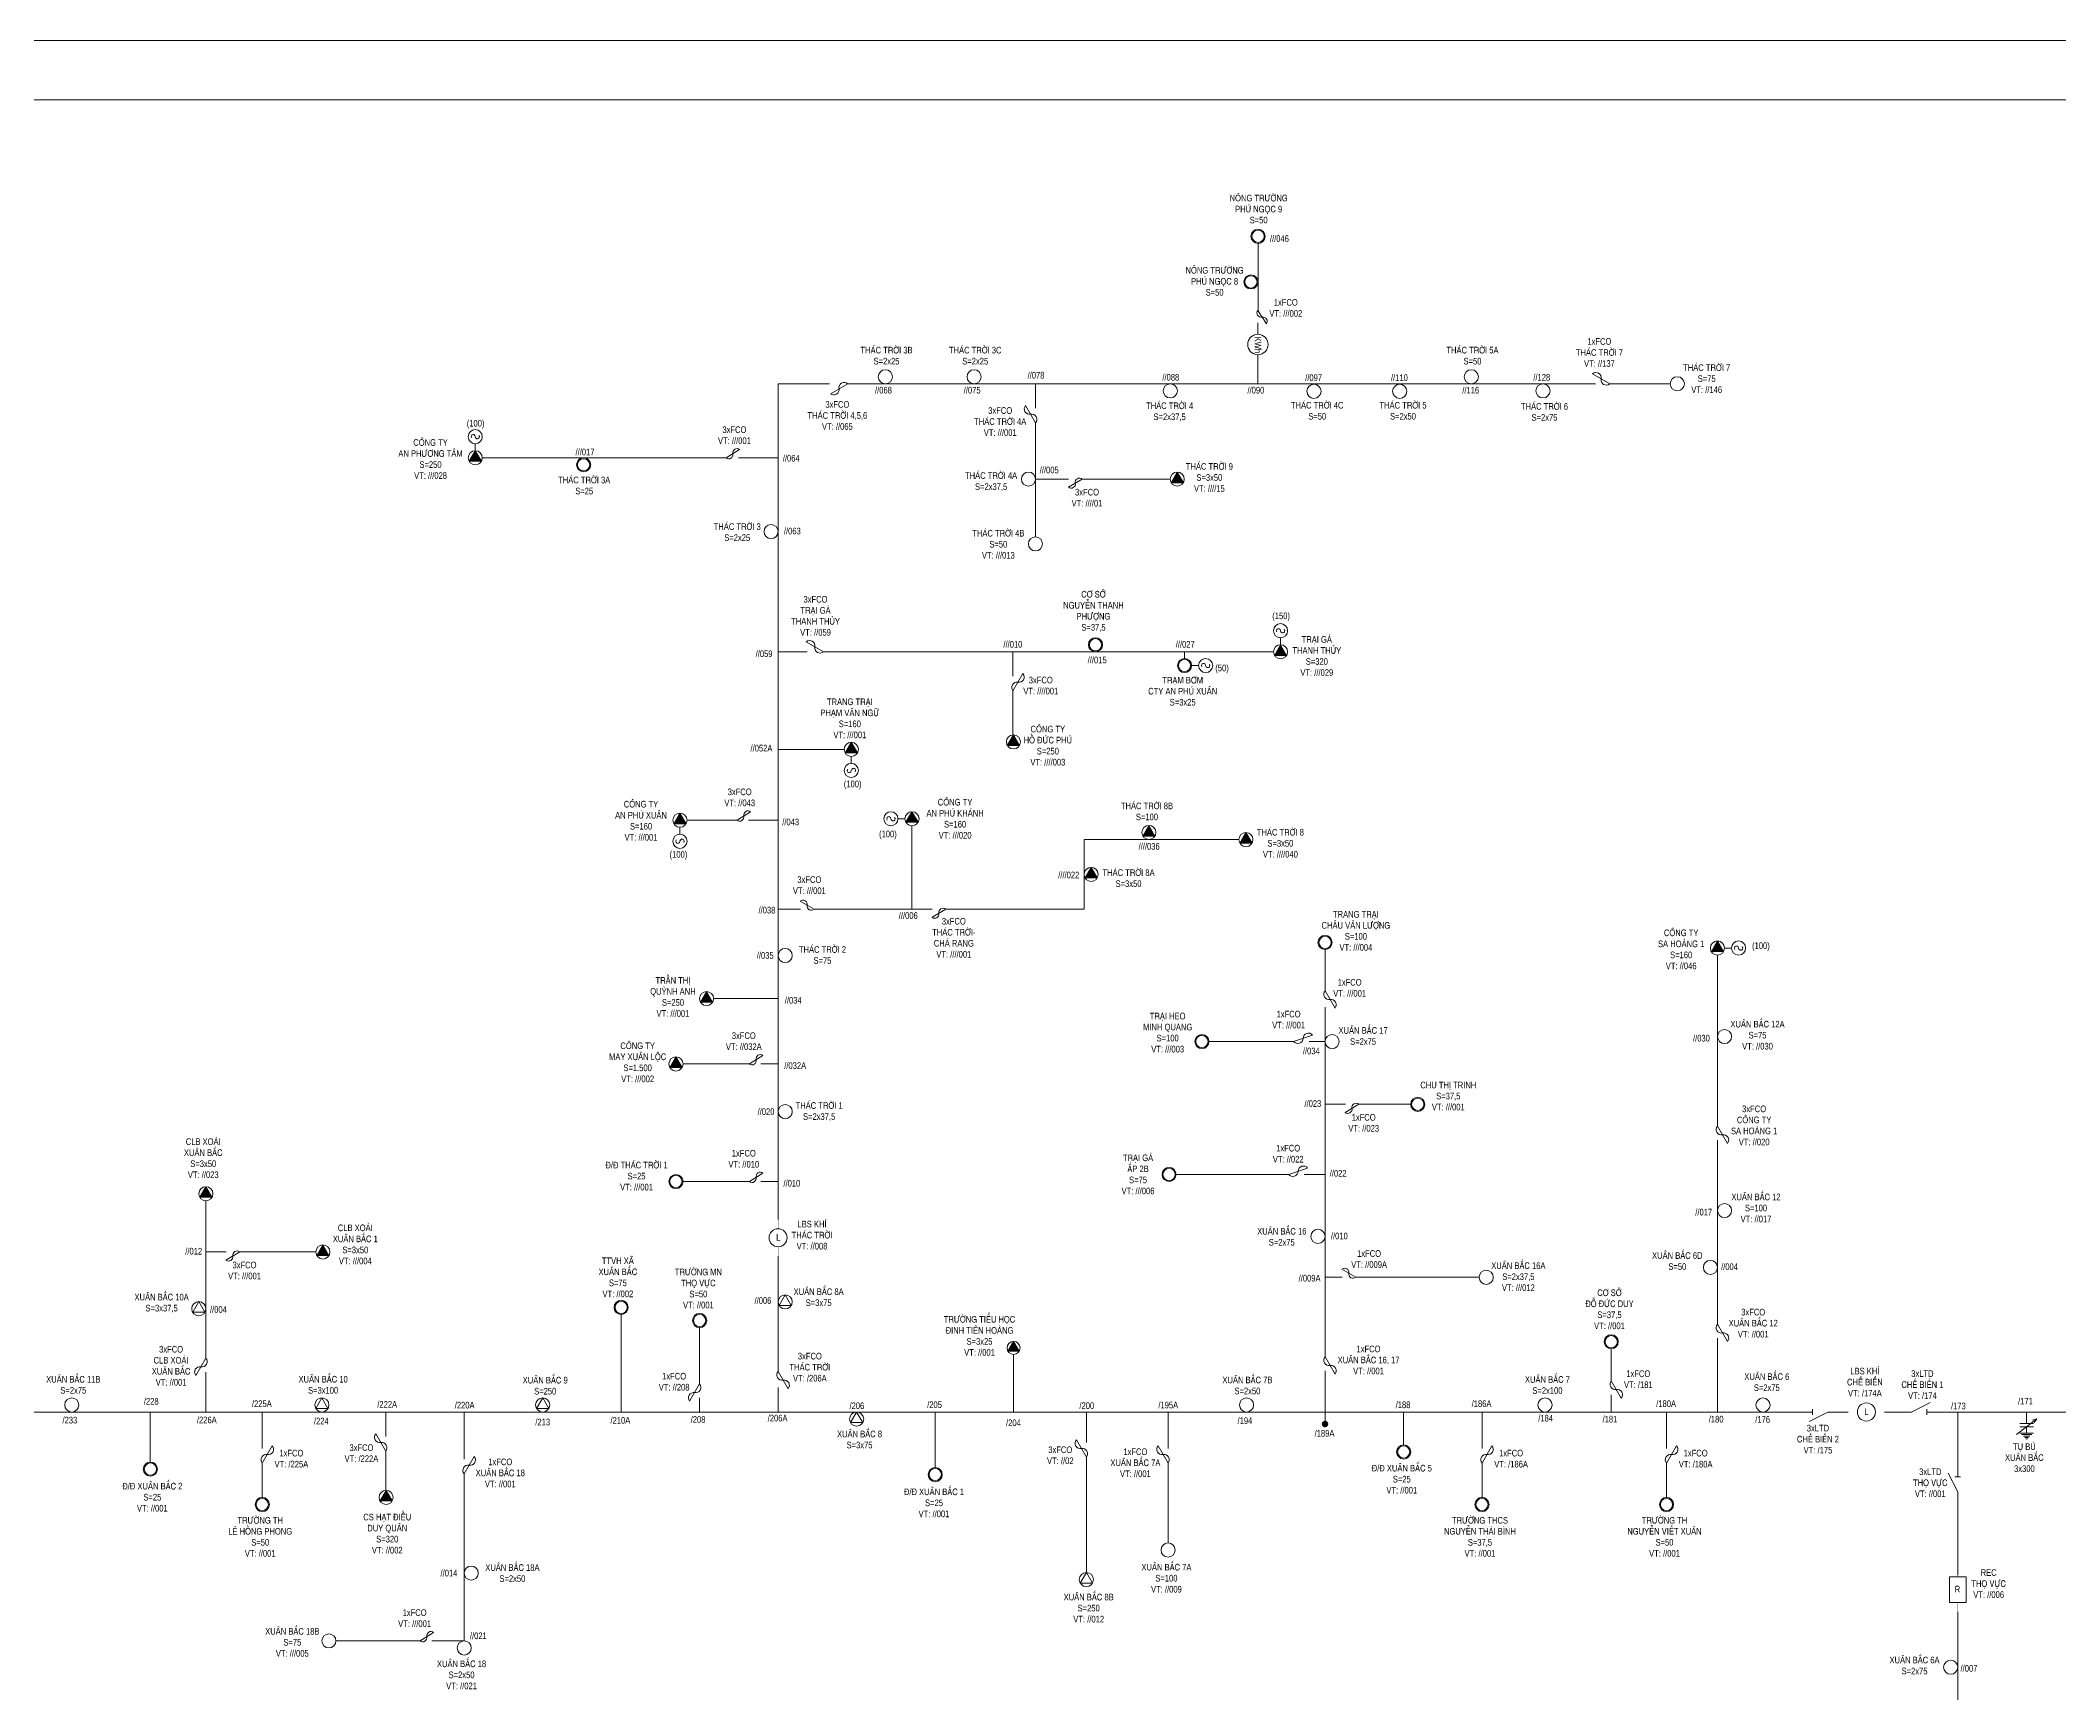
# Model space of a CAD drawing. Header units: inches. Extents: x 3694 to 9715, y -885 to 919.
# Drawn here: x 4254 to 4898, y 392 to 919 of the extents above; entities that cross this region are included whole.
import ezdxf

# ---------------------------------------------------------------- set-up
doc = ezdxf.new("R2010")
doc.units = ezdxf.units.IN
doc.header["$LTSCALE"] = 0.2
doc.header["$MEASUREMENT"] = 0
doc.layers.get('0').update_dxf_attribs({"lineweight": 5})
for name, color, linetype, lineweight in [('Khung', 7, 'Continuous', 13), ('TBA', 5, 'Continuous', 9), ('Text', 7, 'Continuous', 9), ('Thiet bi', 3, 'Continuous', 9), ('Tuyen 480', 1, 'Continuous', 13)]:
    doc.layers.add(name, color=color, linetype=linetype, lineweight=lineweight)
doc.styles.add('V-H-C', font='VHELVCN_0.TTF')

# ---------------------------------------------------------------- blocks, each defined once
blk = doc.blocks.new('TBA 1P')
at = {"color": 0}
blk.add_circle((0, 0.8), 0.8, dxfattribs=at)
blk = doc.blocks.new('FCO')
at = {"color": 0}
blk.add_lwpolyline([(0, 0, 0.707499), (0.8, 0.8, -0.707499), (1.6, 1.6, -5.301682)], format="xyb", dxfattribs=at)
blk.add_lwpolyline([(0, 0), (1.6, 1.6)], dxfattribs=at)
blk = doc.blocks.new('TBA 3P')
at = {"color": 0}
blk.add_lwpolyline([(0, 1.6, 0, 1.39, 0), (0, 0.4, 0, 0, 0)], format="xyseb", dxfattribs=at)
blk.add_lwpolyline([(-0.69, 0.4), (0.69, 0.4), (0, 1.6)], close=True, dxfattribs=at)
blk.add_circle((0, 0.8), 0.8, dxfattribs=at)
blk = doc.blocks.new('GIAO NHAN DIEN NANG')
at = {"layer": 'Thiet bi'}
for p, q in [((579.29, -85.47), (582.99, -85.47)), ((589.48, -85.47), (593.18, -85.47))]:
    blk.add_line(p, q, dxfattribs=at)
blk.add_circle((586.24, -85.47), 3.25, dxfattribs=at)
at = {"layer": 'Text', "insert": (586.39, -85.46), "char_height": 2.107, "width": 22.4302, "attachment_point": 5, "style": 'V-H-C'}
blk.add_mtext('KWh', dxfattribs=at)
blk = doc.blocks.new('ALTD')
at = {"color": 0}
for points in [[(3.38, 1.08), (1.27, 0), (0, 0)], [(2.99, 0.31), (2.99, -0.31)], [(2.99, 0), (4.73, 0)]]:
    blk.add_lwpolyline(points, dxfattribs=at)

msp = doc.modelspace()

# ---------------------------------------------------------------- linework, layer by layer
at = {"layer": 'Khung'}
for points in [[(3694.32, 918.53), (3694.32, -841.47), (6724.32, -841.47), (6724.32, 918.53)], [(3713.26, 899.59), (3713.26, -822.54), (6705.39, -822.54), (6705.39, 899.59)]]:
    msp.add_lwpolyline(points, close=True, dxfattribs=at)
at = {"layer": 'TBA', "color": 1, "elevation": -0.98}
for points in [[(4304.95, 516.78), (4303.01, 513.41), (4306.9, 513.41)], [(4491.73, 518.96), (4489.78, 515.59), (4493.67, 515.59)], [(4344.16, 486.11), (4342.21, 482.74), (4346.1, 482.74)], [(4414.48, 486.11), (4412.53, 482.74), (4416.42, 482.74)], [(4514.48, 481.61), (4512.53, 478.24), (4516.42, 478.24)], [(4587.66, 430.5), (4585.72, 427.13), (4589.61, 427.13)]]:
    msp.add_lwpolyline(points, close=True, dxfattribs=at)
at = {"layer": 'TBA', "color": 1}
for centre, radius in [((4642.34, 856.12, -0.98), 2.25), ((4642.34, 856.12, -0.98), 1.95), ((4640.09, 841.59, -0.98), 2.25), ((4640.09, 841.59, -0.98), 1.95), ((4427.53, 783.33, -0.98), 2.25), ((4427.53, 783.33, -0.98), 1.95), ((4590.57, 726.02, -0.98), 2.25), ((4590.57, 726.02, -0.98), 1.95), ((4618.93, 719.39, -0.98), 2.25), ((4618.93, 719.39, -0.98), 1.95), ((4663.68, 631.2, -0.98), 2.25), ((4663.68, 631.2, -0.98), 1.95), ((4624.47, 599.63, -0.98), 2.25), ((4624.47, 599.63, -0.98), 1.95), ((4693.22, 579.63, -0.98), 2.25), ((4693.22, 579.63, -0.98), 1.95), ((4456.94, 555.03, -0.98), 2.25), ((4456.94, 555.03, -0.98), 1.95), ((4614.02, 557.3, -0.98), 2.25), ((4614.02, 557.3, -0.98), 1.95), ((4439.48, 514.95, -0.98), 2.25), ((4439.48, 514.95, -0.98), 1.95), ((4464.48, 510.77, -0.98), 2.25), ((4464.48, 510.77, -0.98), 1.95), ((4754.85, 504, -0.98), 2.25), ((4754.85, 504, -0.98), 1.95), ((4688.73, 468.9, -0.98), 2.25), ((4688.73, 468.9, -0.98), 1.95), ((4289.53, 463.43, -0.98), 2.25), ((4289.53, 463.43, -0.98), 1.95), ((4539.53, 461.68, -0.98), 2.25), ((4539.53, 461.68, -0.98), 1.95), ((4325.17, 452.16, -0.98), 2.25), ((4325.17, 452.16, -0.98), 1.95), ((4713.68, 452.16, -0.98), 2.25), ((4713.68, 452.16, -0.98), 1.95), ((4772.46, 452.16, -0.98), 2.25), ((4772.46, 452.16, -0.98), 1.95)]:
    msp.add_circle(centre, radius, dxfattribs=at)
at = {"layer": 'TBA', "color": 1, "ltscale": 2}
for centre in [(4304.95, 514.53, -0.98), (4491.73, 516.71, -0.98), (4344.16, 483.86, -0.98), (4414.48, 483.86, -0.98), (4514.48, 479.36, -0.98), (4587.66, 428.25, -0.98)]:
    msp.add_circle(centre, 2.25, dxfattribs=at)
at = {"layer": 'Text', "color": 1, "linetype": 'Continuous'}
for p, q in [((4642.34, 832.59, -0.98), (4642.34, 853.87, -0.98)), ((4642.29, 809.13, -0.98), (4642.29, 814.72, -0.98)), ((4472.84, 785.58, -0.98), (4395.25, 785.58, -0.98)), ((4489.56, 785.52, -0.98), (4476.83, 785.52, -0.98)), ((4476.4, 670.12, -0.98), (4460.46, 670.12, -0.98)), ((4489.48, 670.12, -0.98), (4480.09, 670.12, -0.98)), ((4489.48, 613.31, -0.98), (4468.92, 613.31, -0.98)), ((4640.37, 599.63, -0.98), (4626.71, 599.63, -0.98)), ((4480.31, 592.49, -0.98), (4459.19, 592.49, -0.98)), ((4489.48, 592.49, -0.98), (4484, 592.49, -0.98)), ((4480.31, 555.03, -0.98), (4459.19, 555.03, -0.98)), ((4489.48, 555.03, -0.98), (4484, 555.03, -0.98)), ((4619.24, 557.3, -0.98), (4616.26, 557.3, -0.98)), ((4375.44, 408.71, -0.98), (4348.64, 408.71, -0.98)), ((4389.48, 408.71, -0.98), (4379.13, 408.71, -0.98))]:
    msp.add_line(p, q, dxfattribs=at)
at = {"layer": 'Text', "color": 1, "linetype": 'Continuous', "elevation": -0.98}
for points in [[(4571.47, 796.68), (4571.47, 760.4), (4571.47, 760.4)], [(4564.28, 711.32), (4564.28, 697.32), (4564.28, 697.32)], [(4325.17, 465.31), (4325.17, 454.41), (4325.17, 454.41)], [(4364.48, 469.16), (4364.48, 456.65), (4364.48, 456.65)], [(4613.68, 465.34), (4613.68, 439.89), (4613.68, 439.89)], [(4713.68, 465.31), (4713.68, 454.41), (4713.68, 454.41)], [(4772.46, 465.31), (4772.46, 454.41), (4772.46, 454.41)], [(4389.48, 461.95), (4389.48, 408.71), (4389.48, 408.71)]]:
    msp.add_lwpolyline(points, dxfattribs=at)
at = {"layer": 'Thiet bi', "color": 1}
for p, q in [((4393.01, 790.05, -0.98), (4393.01, 787.82, -0.98)), ((4649.51, 728.25, -0.98), (4649.51, 726.02, -0.98)), ((4621.18, 719.39, -0.98), (4623.41, 719.39, -0.98)), ((4512.79, 688.22, -0.98), (4512.79, 690.45, -0.98)), ((4529.88, 670.6, -0.98), (4527.65, 670.6, -0.98)), ((4458.22, 665.66, -0.98), (4458.22, 667.89, -0.98)), ((4790.93, 629.4, -0.98), (4793.16, 629.4, -0.98)), ((4883.92, 474.46, -0.98), (4890.38, 479.42, -0.98)), ((4890.38, 479.42, -0.98), (4889.07, 478.97, -0.98)), ((4890.38, 479.42, -0.98), (4889.6, 478.28, -0.98))]:
    msp.add_line(p, q, dxfattribs=at)
at = {"layer": 'Thiet bi', "color": 1, "elevation": -0.98}
for points in [[(4489.48, 540, 0.1, 0.1, 0), (4489.48, 542.94, 0.5, 0.5, 0)], [(4489.48, 531.31, 0.1, 0.1, 0), (4489.48, 534.25, 0.5, 0.5, 0)], [(4830.29, 481.62, 0.1, 0.1, 0), (4833.23, 481.62, 0.5, 0.5, 0)], [(4838.98, 481.62, 0.1, 0.1, 0), (4841.92, 481.62, 0.5, 0.5, 0)], [(4865.21, 432.1, 0.1, 0.1, 0), (4865.21, 429.16, 0.5, 0.5, 0)], [(4865.21, 420.95, 0.1, 0.1, 0), (4865.21, 418.01, 0.5, 0.5, 0)]]:
    msp.add_lwpolyline(points, format="xyseb", dxfattribs=at)
for points in [[(4884.95, 477.94), (4889.35, 477.94), (4889.35, 477.94)], [(4884.95, 476.94), (4889.35, 476.94), (4889.35, 476.94)], [(4887.15, 477.94), (4887.15, 481.61), (4887.15, 481.61)], [(4887.15, 476.94), (4887.15, 474.92), (4887.19, 474.92), (4887.19, 474.94)], [(4884.95, 474.92), (4889.35, 474.92), (4889.35, 474.92)], [(4885.53, 474.44), (4888.77, 474.44), (4888.77, 474.44)], [(4886.11, 473.97), (4888.19, 473.97), (4888.19, 473.97)], [(4886.56, 473.49), (4887.74, 473.49), (4887.74, 473.49)], [(4886.9, 473.06), (4887.4, 473.06), (4887.4, 473.06)]]:
    msp.add_lwpolyline(points, dxfattribs=at)
at = {"layer": 'Thiet bi', "color": 1, "lineweight": 20, "ltscale": 10, "elevation": -0.98}
msp.add_lwpolyline([(4867.89, 429.16), (4867.89, 420.95), (4862.54, 420.95), (4862.54, 429.16), (4867.89, 429.16)], dxfattribs=at)
at = {"layer": 'Thiet bi', "color": 1, "lineweight": 20, "ltscale": 10}
for centre in [(4489.48, 537.12, 0.02), (4836.11, 481.62, 0.02)]:
    msp.add_circle(centre, 2.87, dxfattribs=at)
at = {"layer": 'Thiet bi', "color": 1}
for centre, start, end in [((4392.34, 792.3, -0.98), 0, 218.66212), ((4393.67, 792.3, -0.98), 180, 38.66212), ((4648.84, 730.5, -0.98), 0, 218.66212), ((4650.18, 730.5, -0.98), 180, 38.66212), ((4624.99, 719.39, -0.98), 0, 218.66212), ((4626.33, 719.39, -0.98), 180, 38.66212), ((4512.12, 685.97, -0.98), 141.33788, 0), ((4513.46, 685.97, -0.98), 321.33788, 180), ((4524.73, 670.6, -0.98), 0, 218.66212), ((4526.07, 670.6, -0.98), 180, 38.66212), ((4457.55, 663.41, -0.98), 141.33788, 0), ((4458.89, 663.41, -0.98), 321.33788, 180), ((4794.74, 629.4, -0.98), 0, 218.66212), ((4796.07, 629.4, -0.98), 180, 38.66212)]:
    msp.add_arc(centre, 0.669, start, end, dxfattribs=at)
at = {"layer": 'Tuyen 480'}
for p, q in [((4618.93, 721.64, -0.98), (4618.93, 723.77, -0.98)), ((4489.48, 692.69, -0.98), (4510.54, 692.69, -0.98))]:
    msp.add_line(p, q, dxfattribs=at)
at = {"layer": 'Tuyen 480', "elevation": -0.98}
for points in [[(4501.32, 809.15), (4489.53, 809.15), (4489.48, 542.94)], [(4501.32, 809.15), (4505.86, 809.15)], [(4511.64, 809.15), (4749.81, 809.13)], [(4571.47, 809.13), (4571.47, 801.33)], [(4754.37, 809.13), (4773.64, 809.13)], [(4571.47, 778.77), (4582.02, 778.77)], [(4586.34, 778.77), (4614.36, 778.77)], [(4498.69, 723.77), (4489.48, 723.77)], [(4503.91, 723.77), (4647.26, 723.77)], [(4564.28, 723.77), (4564.28, 715.97)], [(4500.91, 641.76), (4532.12, 641.76), (4532.12, 668.35)], [(4542.9, 641.76), (4586.92, 641.76), (4586.92, 663.97), (4636.24, 663.97)], [(4489.48, 641.76), (4496.6, 641.76)], [(4500.91, 641.76), (4507.51, 641.76)], [(4532.12, 641.76), (4538.59, 641.76)], [(4663.68, 615.76), (4663.68, 628.95)], [(4788.68, 572.68), (4788.68, 627.16)], [(4663.68, 499.18), (4663.68, 610.61)], [(4653.68, 599.63), (4640.37, 599.63)], [(4663.68, 599.63), (4658.63, 599.63)], [(4663.68, 579.63), (4670.15, 579.63)], [(4674.46, 579.63), (4690.97, 579.63)], [(4788.68, 545.8), (4788.68, 568.25)], [(4652.1, 557.3), (4619.24, 557.3)], [(4663.53, 557.3), (4657.05, 557.3)], [(4307.2, 498.79), (4307.2, 548.9)], [(4788.68, 509.55), (4788.68, 545.8)], [(4307.2, 532.6), (4313.67, 532.6)], [(4317.98, 532.6), (4342.24, 532.6)], [(4489.48, 494.54), (4489.48, 531.31)], [(4663.68, 524.53), (4669.14, 524.53)], [(4673.45, 524.53), (4712.77, 524.53), (4712.77, 524.53)], [(4439.48, 481.61), (4439.48, 512.7)], [(4464.48, 490.55), (4464.48, 508.52)], [(4754.85, 491.54), (4754.85, 501.75)], [(4788.68, 481.61), (4788.68, 505.12)], [(4564.48, 481.61), (4564.48, 499.94)], [(4307.2, 481.61), (4307.2, 494.36)], [(4489.48, 481.61), (4489.48, 489.44)], [(4663.68, 477.8), (4663.68, 494.75)], [(4464.48, 481.61), (4464.48, 486.12)], [(4754.85, 481.61), (4754.85, 487.11)], [(4814.1, 481.62), (4158.34, 481.61)], [(4264.48, 481.61), (4289.48, 481.61), (4289.48, 466.46)], [(4289.48, 481.61), (4289.48, 465.68)], [(4325.17, 481.61), (4325.17, 469.96)], [(4364.48, 481.61), (4364.48, 473.81)], [(4389.48, 481.61), (4389.48, 466.6)], [(4539.48, 481.61), (4539.48, 463.92)], [(4587.66, 481.61), (4587.66, 471.87)], [(4613.68, 481.61), (4613.68, 469.98)], [(4688.68, 481.61), (4688.68, 471.15)], [(4713.68, 481.61), (4713.68, 469.96)], [(4772.46, 481.61), (4772.46, 469.96)], [(4830.29, 481.61), (4827.39, 481.61)], [(4846.96, 481.62), (4841.92, 481.62)], [(5345.49, 481.61), (4860.24, 481.62)], [(4865.21, 481.61), (4865.21, 465.89)], [(4587.66, 467.22), (4587.66, 430.5)], [(4865.21, 452.61), (4865.21, 429.64)], [(4865.21, 418.01), (4865.21, 305.1), (4508.39, 305.1)]]:
    msp.add_lwpolyline(points, dxfattribs=at)
for points, const_width in [([(4663.68, 478.32, 1), (4663.68, 477.28, 1), (4663.68, 478.32, 2.414214)], 1.01), ([(4887.15, 481.69, 1), (4887.15, 481.54, 1), (4887.15, 481.69, 2.414214)], 0.146), ([(4325.04, 454.41, 1), (4325.29, 454.41, 1), (4325.04, 454.41, 2.414214)], 0.242), ([(4713.55, 454.41, 1), (4713.8, 454.41, 1), (4713.55, 454.41, 2.414214)], 0.242), ([(4772.34, 454.41, 1), (4772.59, 454.41, 1), (4772.34, 454.41, 2.414214)], 0.242)]:
    msp.add_lwpolyline(points, format="xyb", dxfattribs=dict(at, const_width=const_width))

# ---------------------------------------------------------------- block references
at = {"layer": 'TBA', "color": 1, "xscale": 2.809729812779551, "yscale": 2.809729812779551, "zscale": 2.809729812779032}
for p, rotation in [((4525.89, 811.37, -0.98), 90), ((4554.14, 811.37, -0.98), 90), ((4712.52, 811.37, -0.98), 90), ((4778.14, 809.13, -0.98), 90), ((4616.65, 806.89, -0.98), 90), ((4662.4, 806.74, -0.98), 90), ((4689.72, 806.74, -0.98), 90), ((4735.34, 806.88, -0.98), 90), ((4571.47, 778.77, -0.98), 90), ((4487.23, 764.31, -0.98), 180), ((4573.68, 758.15, -0.98), 90), ((4491.73, 629.28, -0.98), 180), ((4665.93, 601.88, -0.98), 180), ((4790.93, 603.46, -0.98), 180), ((4491.73, 579.54, -0.98), 180), ((4790.93, 548.05, -0.98), 180), ((4661.43, 539.82, -0.98), 180), ((4788.68, 527.68, -0.98), 90), ((4717.27, 524.53, -0.98), 90), ((4264.48, 486.11, -0.98), 180), ((4638.68, 486.11, -0.98), 180), ((4733.75, 486.11, -0.98), 180), ((4805.43, 483.85, -0.98), 90), ((4615.93, 437.65, -0.98), 90), ((4393.97, 430.32, -0.98), 90), ((4348.64, 408.71, -0.98), 90), ((4391.73, 406.46, -0.98), 90), ((4865.21, 400.33, -0.98), 90)]:
    msp.add_blockref('TBA 1P', p, dxfattribs=dict(at, rotation=rotation))
at = {"layer": 'TBA', "color": 1}
for p, xscale, yscale, zscale in [((4393.01, 783.33, -0.98), 2.809729812779551, 2.809729812779551, 2.809729812779032), ((4616.61, 776.52, -0.98), 2.809729812779551, 2.809729812779551, 2.809729812779032), ((4649.51, 721.52, -0.98), 2.809729812779551, 2.809729812779551, 2.809729812779032), ((4512.79, 690.44, -0.98), 2.809729812779551, 2.809729812779551, 2.809729812779032), ((4564.42, 692.83, -0.98), 2.809729812779551, 2.809729812779551, 2.809729812779032), ((4458.22, 667.87, -0.98), 2.809729812779551, 2.809729812779551, 2.809729812779032), ((4532.12, 668.35, -0.98), 2.809729812779551, 2.809729812779551, 2.809729812779032), ((4607.58, 663.97, -0.98), 2.809729812779551, 2.809729812779551, 2.809729812779032), ((4638.49, 661.73, -0.98), 2.809729812779551, 2.809729812779551, 2.809729812779032), ((4589.17, 650.62, -0.98), 2.809729812779551, 2.809729812779551, 2.809729812779032), ((4788.68, 627.16, -0.98), 2.809729812779551, 2.809729812779551, 2.809729812779032), ((4466.68, 611.06, -0.98), 2.809729812779551, 2.809729812779551, 2.809729812779032), ((4456.94, 590.24, -0.98), 2.809729812779551, 2.809729812779551, 2.809729812779032), ((4307.2, 548.9, -0.98), 2.809729812779551, 2.809729812779551, 2.809729812779032), ((4344.48, 530.35, -0.98), 2.809729812779551, 2.809729812779551, 2.809729812779032), ((4564.48, 499.94, -0.98), 2.601601678499719, 2.601601678499719, 2.601601678499104), ((4364.62, 452.16, -0.98), 2.809729812779551, 2.809729812779551, 2.809729812779032)]:
    msp.add_blockref('TBA 3P', p, dxfattribs=dict(at, xscale=xscale, yscale=yscale, zscale=zscale))
at = {"layer": 'Thiet bi', "color": 1}
for name, p, xscale, yscale, zscale, rotation in [('FCO', (4642.29, 832.52, -0.98), 2.247783850223401, 2.247783850223641, 2.247783850223226, 257.0360118502023), ('FCO', (4506.13, 805.97, -0.98), 2.809729812778733, 2.809729812779551, 2.809729812779032, 344.9999999999864), ('FCO', (4748.86, 812.31, -0.98), -2.809729812778739, 2.809729812779526, 2.809729812779032, 194.9625154770526), ('FCO', (4571.47, 796.68, -0.98), 2.809729812778733, 2.809729812779551, 2.809729812779032, 74.99999999998644), ('FCO', (4472.91, 785.52, -0.98), 2.247783850222719, 2.247783850223641, 2.247783850223226, 347.0360118501745), ('FCO', (4586.34, 778.77, -0.98), 2.247783850223838, 2.247783850223641, 2.247783850223226, 165.3051536122489), ('FCO', (4503.91, 723.77, -0.98), -2.809729812778732, 2.809729812779551, 2.809729812779032, 15.00000000001354), ('FCO', (4564.28, 711.32, -0.98), -2.809729812778733, 2.809729812779551, 2.809729812779032, 285.0000000000136), ('TBA 1P', (4512.79, 688.22, -0.98), -2.809729812779551, 2.809729812779551, 2.809729812779032, 180), ('FCO', (4476.4, 670.12, -0.98), 2.247783850223401, 2.247783850223641, 2.247783850223226, 347.0360118502023), ('TBA 1P', (4458.22, 665.66, -0.98), -2.809729812779551, 2.809729812779551, 2.809729812779032, 180), ('FCO', (4500.91, 641.76, -0.98), -2.247783850223837, 2.247783850223641, 2.247783850223226, 14.69484638775111), ('FCO', (4542.9, 641.76, -0.98), 2.247783850223838, 2.247783850223641, 2.247783850223226, 165.3051536122489), ('FCO', (4663.68, 615.76, -0.98), 2.809729812778733, 2.809729812779551, 2.809729812779032, 254.9999999999864), ('FCO', (4653.68, 599.63, -0.98), 2.809729812778799, 2.809729812779551, 2.809729812779032, 333.6852016820052), ('FCO', (4480.31, 592.49, -0.98), 2.247783850223401, 2.247783850223641, 2.247783850223226, 347.0360118502023), ('FCO', (4674.46, 579.63, -0.98), 2.247783850223838, 2.247783850223641, 2.247783850223226, 165.3051536122489), ('FCO', (4788.68, 572.68, -0.98), 2.809729812778733, 2.809729812779551, 2.809729812779032, 254.9999999999864), ('FCO', (4652.1, 557.3, -0.98), 2.809729812778799, 2.809729812779551, 2.809729812779032, 333.6852016820052), ('FCO', (4480.31, 555.03, -0.98), 2.247783850223401, 2.247783850223641, 2.247783850223226, 347.0360118502023), ('FCO', (4317.98, 532.6, -0.98), 2.247783850223838, 2.247783850223641, 2.247783850223226, 165.3051536122489), ('FCO', (4673.45, 524.53, -0.98), -2.247783850223837, 2.247783850223641, 2.247783850223226, 14.69484638775111), ('FCO', (4788.68, 509.55, -0.98), 2.809729812778733, 2.809729812779551, 2.809729812779032, 254.9999999999864), ('FCO', (4307.2, 498.79, -0.98), -2.809729812778733, 2.809729812779551, 2.809729812779032, 105.0000000000136), ('FCO', (4663.68, 499.18, -0.98), 2.809729812778733, 2.809729812779551, 2.809729812779032, 254.9999999999864), ('FCO', (4464.48, 490.55, -0.98), -2.809729812778733, 2.809729812779551, 2.809729812779032, 105.0000000000136), ('FCO', (4489.48, 494.54, -0.98), 2.809729812778733, 2.809729812779551, 2.809729812779032, 254.9999999999864), ('FCO', (4754.85, 491.54, -0.98), 2.809729812778732, 2.809729812779551, 2.809729812779032, 254.9999999999864), ('ALTD', (4827.39, 481.61, 0.02), 2.809729812778296, 2.809729812778701, 2.809729812779032, 179.9569671361909), ('ALTD', (4846.96, 481.62, 0.02), 2.809729812778297, 2.809729812778685, 2.809729812779032, 0.0003009667614816568), ('FCO', (4325.17, 465.31, -0.98), -2.809729812778733, 2.809729812779551, 2.809729812779032, 285.0000000000136), ('FCO', (4364.48, 469.16, -0.98), 2.809729812778733, 2.809729812779551, 2.809729812779032, 74.99999999998644), ('FCO', (4587.66, 467.22, -0.98), 2.809729812778929, 2.809729812779551, 2.809729812779032, 74.99999999994913), ('FCO', (4613.68, 465.34, -0.98), 2.809729812778733, 2.809729812779551, 2.809729812779032, 74.99999999998644), ('FCO', (4713.68, 465.31, -0.98), -2.809729812778733, 2.809729812779551, 2.809729812779032, 285.0000000000136), ('FCO', (4772.46, 465.31, -0.98), -2.809729812778733, 2.809729812779551, 2.809729812779032, 285.0000000000136), ('FCO', (4389.48, 461.95, -0.98), -2.809729812779203, 2.809729812779551, 2.809729812779032, 285.0000000000494), ('ALTD', (4865.21, 452.61, -0.98), 2.809729812779551, 2.809729812779551, 2.809729812779032, 90), ('FCO', (4375.44, 408.71, -0.98), 2.247783850223401, 2.247783850223641, 2.247783850223226, 347.0360118502023)]:
    msp.add_blockref(name, p, dxfattribs=dict(at, xscale=xscale, yscale=yscale, zscale=zscale, rotation=rotation))
at = {"layer": 'Thiet bi', "color": 1, "rotation": 270}
msp.add_blockref('GIAO NHAN DIEN NANG', (4727.76, 1407.9, -0.98), dxfattribs=at)
at = {"layer": 'Thiet bi', "color": 1, "xscale": 2.809729812779551, "yscale": 2.809729812779551, "zscale": 2.809729812779032}
for p in [(4393.01, 790.05, -0.98), (4649.51, 728.25, -0.98), (4625.66, 717.14, -0.98), (4525.4, 668.35, -0.98), (4795.41, 627.16, -0.98)]:
    msp.add_blockref('TBA 1P', p, dxfattribs=at)

# ---------------------------------------------------------------- texts
at = {"layer": 'Text', "attachment_point": 5, "style": 'V-H-C'}
for s, insert, char_height, width in [('NOÂNG TRÖÔØNG\\PPHUÙ NGOÏC 9\\PS=50', (4642.54, 864.78, -0.98), 2.1073, 28.1807), ('///046', (4649.15, 855.39, -0.98), 2.107, 7.0464), ('NOÂNG TRÖÔØNG\\PPHUÙ NGOÏC 8\\PS=50', (4628.5, 841.76, -0.98), 2.1073, 28.1807), ('1xFCO\\PVT: ///002', (4651.19, 833.3, -0.98), 2.107, 25.5944), ('1xFCO\\PTHAÙC TRÔØI 7\\PVT: //137', (4751.08, 819.1, -0.98), 2.1073, 25.5944), ('THAÙC TRÔØI 3B\\PS=2x25', (4524, 818.09, -0.98), 2.1073, 28.1807), ('THAÙC TRÔØI 3C\\PS=2x25', (4552.26, 818.09, -0.98), 2.1073, 28.1807), ('THAÙC TRÔØI 5A\\PS=50', (4710.64, 818.09, -0.98), 2.1073, 28.1807), ('//078', (4571.62, 811.86, -0.98), 2.107, 7.0464), ('//088', (4614.55, 811.2, -0.98), 2.107, 7.0464), ('//097', (4660.05, 811.07, -0.98), 2.107, 7.0464), ('//110', (4687.37, 811.07, -0.98), 2.107, 7.0464), ('//128', (4732.72, 811.2, -0.98), 2.107, 7.0464), ('THAÙC TRÔØI 7\\PS=75\\PVT: //146', (4785.25, 810.77, -0.98), 2.1073, 28.1807), ('//068', (4523.03, 807.09, -0.98), 2.107, 7.0464), ('//075', (4551.28, 807.09, -0.98), 2.107, 7.0464), ('//090', (4641.66, 807.09, -0.98), 2.107, 7.0464), ('//116', (4710.1, 807.09, -0.98), 2.107, 7.0464), ('(100)', (4393.12, 796.26, 0.02), 2.107, 28.1807), ('3xFCO\\PTHAÙC TRÔØI 4,5,6\\PVT: //065', (4508.35, 799.04, -0.98), 2.1073, 25.5944), ('3xFCO\\PTHAÙC TRÔØI 4A\\PVT: ///001', (4560.22, 797.1, -0.98), 2.1073, 28.1807), ('THAÙC TRÔØI 4\\PS=2x37,5', (4614.18, 800.19, -0.98), 2.1073, 28.1807), ('THAÙC TRÔØI 4C\\PS=50', (4661.19, 800.54, -0.98), 2.1073, 28.1807), ('THAÙC TRÔØI 5\\PS=2x50', (4688.51, 800.54, -0.98), 2.1073, 28.1807), ('THAÙC TRÔØI 6\\PS=2x75', (4733.59, 800.17, -0.98), 2.1073, 28.1807), ('COÂNG TY\\PAN PHÖÔNG TAÂM\\PS=250\\PVT: ///028', (4378.76, 785.16, -0.98), 2.1073, 28.1807), ('3xFCO\\PVT: ///001', (4475.56, 792.76, -0.98), 2.107, 28.1807), ('///017', (4427.97, 787.4, -0.98), 2.107, 28.1807), ('//064', (4493.66, 785.42, -0.98), 2.107, 28.1807), ('THAÙC TRÔØI 3A\\PS=25', (4427.71, 776.73, -0.98), 2.1073, 28.1807), ('THAÙC TRÔØI 4A\\PS=2x37,5', (4557.32, 777.95, -0.98), 2.1073, 28.1807), ('///005', (4575.83, 781.66, -0.98), 2.107, 28.1807), ('THAÙC TRÔØI 9\\PS=3x50\\PVT: ////15', (4626.84, 779.29, -0.98), 2.1073, 28.1807), ('3xFCO\\PVT: ////01', (4587.87, 772.85, -0.98), 2.107, 28.1807), ('THAÙC TRÔØI 3\\PS=2x25', (4476.45, 761.88, -0.98), 2.1073, 28.1807), ('//063', (4494.01, 762.21, -0.98), 2.107, 28.1807), ('THAÙC TRÔØI 4B\\PS=50\\PVT: ///013', (4559.62, 758.02, -0.98), 2.1073, 28.1807), ('3xFCO\\PTRAÏI GAØ\\PTHANH THUÛY\\PVT: //059', (4501.39, 735.22, -0.98), 2.1073, 28.1807), ('CÔ SÔÛ \\PNGUYEÃN THANH PHÖÔÏNG\\PS=37,5', (4589.92, 736.64, -0.98), 2.1073, 28.1807), ('(150)', (4649.69, 734.91, 0.02), 2.107, 28.1807), ('///010', (4564.26, 726.15, -0.98), 2.107, 28.1807), ('///027', (4619.16, 726.15, -0.98), 2.107, 28.1807), ('TRAÏI GAØ\\PTHANH THUÛY\\PS=320\\PVT: ///029', (4661.06, 722.43, -0.98), 2.1073, 28.1807), ('//059', (4485.01, 723.14, -0.98), 2.107, 28.1807), ('///015', (4591.11, 721.17, -0.98), 2.107, 28.1807), ('3xFCO\\PVT: ////001', (4573.14, 713, -0.98), 2.1073, 28.1807), ('TRAÏM BÔM\\PCTY AN PHUÙ XUAÂN\\PS=3x25', (4618.35, 711.21, -0.98), 2.1073, 28.1807), ('(50)', (4630.88, 718.31, -0.98), 2.107, 28.1807), ('TRANG TRAÏI\\PPHAÏM VAÊN NGÖÕ\\PS=160\\PVT: ///001', (4512.32, 702.56, -0.98), 2.1073, 28.1807), ('COÂNG TY\\PHOÀ ÑÖÙC PHUÙ\\PS=250\\PVT: ////003', (4575.39, 693.87, -0.98), 2.1073, 28.1807), ('//052A', (4484.17, 693.07, -0.98), 2.107, 28.1807), ('(100)', (4513.22, 681.36, 0.02), 2.107, 28.1807), ('COÂNG TY\\PAN PHUÙ XUAÂN\\PS=160\\PVT: ///001', (4445.81, 669.95, -0.98), 2.1073, 28.1807), ('3xFCO\\PVT: //043', (4477.24, 677.39, -0.98), 2.107, 28.1807), ('COÂNG TY\\PAN PHUÙ KHAÙNH\\PS=160\\PVT: ///020', (4545.85, 670.59, -0.98), 2.1073, 28.1807), ('THAÙC TRÔØI 8B\\PS=100', (4606.96, 672.92, -0.98), 2.1073, 28.1807), ('//043', (4493.47, 669.57, -0.98), 2.107, 28.1807), ('(100)', (4524.45, 665.44, 0.02), 2.107, 28.1807), ('////036', (4607.66, 661.78, -0.98), 2.107, 28.1807), ('THAÙC TRÔØI 8\\PS=3x50\\PVT: ////040', (4649.46, 662.77, -0.98), 2.1073, 28.1807), ('(100)', (4457.73, 658.93, 0.02), 2.107, 28.1807), ('3xFCO\\PVT: ///001', (4499.43, 649.44, -0.98), 2.107, 28.1807), ('////022', (4582.05, 652.66, -0.98), 2.107, 28.1807), ('THAÙC TRÔØI 8A\\PS=3x50', (4601.09, 651.66, -0.98), 2.1073, 28.1807), ('//038', (4485.91, 641.47, -0.98), 2.107, 28.1807), ('///006', (4530.93, 639.74, -0.98), 2.107, 28.1807), ('3xFCO\\PTHAÙC TRÔØI-\\PCHAØ RANG\\PVT: ////001', (4545.44, 632.67, -0.98), 2.1073, 28.1807), ('TRANG TRAÏI\\PCHAÂU VAÊN LÖÔÏNG\\PS=100\\PVT: ///004', (4673.51, 634.87, -0.98), 2.1073, 28.1807), ('THAÙC TRÔØI 2\\PS=75', (4503.6, 627.18, -0.98), 2.1073, 28.1807), ('COÂNG TY\\PSA HOAØNG 1\\PS=160\\PVT: //046', (4777.12, 628.97, -0.98), 2.1073, 28.1807), ('(100)', (4802.52, 629.83, -0.98), 2.107, 28.1807), ('//035', (4485.37, 627.05, -0.98), 2.107, 28.1807), ('TRAÀN THÒ\\PQUYØNH ANH\\PS=250\\PVT: ///001', (4455.98, 613.82, -0.98), 2.107, 28.1807), ('1xFCO\\PVT: ///001', (4671.52, 616.74, -0.98), 2.107, 28.1807), ('//034', (4494.29, 612.76, -0.98), 2.107, 28.1807), ('TRAÏI HEO\\PMINH QUANG\\PS=100\\PVT: ///003', (4613.56, 602.46, -0.98), 2.107, 28.1807), ('1xFCO\\PVT: ///001', (4652.08, 606.6, -0.98), 2.107, 28.1807), ('XUAÂN BAÉC 17\\PS=2x75', (4675.8, 601.38, -0.98), 2.1073, 28.1807), ('XUAÂN BAÉC 12A\\PS=75\\PVT: //030', (4801.44, 601.64, -0.98), 2.1073, 28.1807), ('COÂNG TY\\PMAY XUAÂN LOÄC\\PS=1.500\\PVT: ///002', (4444.73, 593, -0.98), 2.1073, 28.1807), ('3xFCO\\PVT: //032A', (4478.55, 599.73, -0.98), 2.107, 28.1807), ('//030', (4783.57, 600.68, -0.98), 2.107, 28.1807), ('//032A', (4494.92, 591.94, -0.98), 2.107, 28.1807), ('//034', (4659.32, 596.61, -0.98), 2.107, 28.1807), ('CHU THÒ TRINH\\PS=37,5\\PVT: ///001', (4702.95, 582.25, -0.98), 2.1073, 28.1807), ('THAÙC TRÔØI 1\\PS=2x37,5', (4502.54, 577.3, -0.98), 2.1073, 28.1807), ('//023', (4659.81, 579.86, -0.98), 2.107, 28.1807), ('3xFCO\\PCOÂNG TY\\PSA HOAØNG 1\\PVT: //020', (4800.36, 572.9, -0.98), 2.1073, 28.1807), ('//020', (4485.63, 577.28, -0.98), 2.107, 28.1807), ('1xFCO\\PVT: //023', (4675.99, 573.71, -0.98), 2.107, 28.1807), ('CLB XOAØI\\PXUAÂN BAÉC\\PS=3x50\\PVT: //023', (4306.36, 562.45, -0.98), 2.107, 28.1807), ('1xFCO\\PVT: //022', (4651.95, 563.89, -0.98), 2.107, 28.1807), ('Ñ/Ñ THAÙC TRÔØI 1\\PS=25\\PVT: ///001', (4444.38, 556.75, -0.98), 2.1073, 28.1807), ('1xFCO\\PVT: //010', (4478.55, 562.28, -0.98), 2.107, 28.1807), ('TRAÏI GAØ\\PAÁP 2B\\PS=75\\PVT: ///006', (4604.12, 557.3, -0.98), 2.107, 28.1807), ('//010', (4493.86, 554.48, -0.98), 2.107, 28.1807), ('//022', (4667.86, 557.64, -0.98), 2.107, 28.1807), ('XUAÂN BAÉC 12\\PS=100\\PVT: //017', (4800.95, 546.6, -0.98), 2.1073, 28.1807), ('CLB XOAØI\\PXUAÂN BAÉC 1\\PS=3x50\\PVT: ///004', (4354.8, 535, -0.98), 2.1073, 28.1807), ('LBS KHÍ\\PTHAÙC TRÔØI\\PVT: //008', (4500.28, 537.95, -0.98), 2.1073, 28.1807), ('XUAÂN BAÉC 16\\PS=2x75', (4649.9, 537.42, -0.98), 2.1073, 28.1807), ('//017', (4784.31, 545.27, -0.98), 2.107, 28.1807), ('//012', (4303.33, 532.83, -0.98), 2.107, 28.1807), ('//010', (4668.24, 537.67, -0.98), 2.107, 28.1807), ('3xFCO\\PVT: ///001', (4319.52, 526.68, -0.98), 2.107, 28.1807), ('TTVH XAÕ\\PXUAÂN BAÉC\\PS=75\\PVT: //002', (4438.43, 524.5, -0.98), 2.107, 28.1807), ('TRÖÔØNG MN\\PTHOÏ VÖÏC\\PS=50\\PVT: //001', (4464.08, 520.94, -0.98), 2.107, 28.1807), ('1xFCO\\PVT: //009A', (4677.72, 530.33, -0.98), 2.107, 28.1807), ('XUAÂN BAÉC 16A\\PS=2x37,5\\PVT: ///012', (4725.26, 524.72, -0.98), 2.1073, 28.1807), ('XUAÂN BAÉC 6D\\PS=50', (4775.89, 529.69, -0.98), 2.1073, 28.1807), ('//004', (4792.52, 527.88, -0.98), 2.107, 28.1807), ('XUAÂN BAÉC 8A\\PS=3x75', (4502.39, 518.17, -0.98), 2.1073, 28.1807), ('//009A', (4658.77, 524.24, -0.98), 2.107, 28.1807), ('CÔ SÔÛ\\PÑOÃ ÑÖÙC DUY\\PS=37,5\\PVT: //001', (4754.28, 514.33, -0.98), 2.1073, 28.1807), ('XUAÂN BAÉC 10A\\PS=3x37,5', (4293.11, 516.27, -0.98), 2.1073, 28.1807), ('//004', (4311.2, 514.26, -0.98), 2.107, 28.1807), ('//006', (4484.65, 517.11, -0.98), 2.107, 28.1807), ('TRÖÔØNG TIEÅU HOÏC\\PÑINH TIEÂN HOAØNG\\PS=3x25\\PVT: //001', (4553.63, 505.85, -0.98), 2.1073, 28.1807), ('3xFCO\\PXUAÂN BAÉC 12\\PVT: //001', (4800.07, 509.91, -0.98), 2.1073, 28.1807), ('3xFCO\\PCLB XOAØI\\PXUAÂN BAÉC\\PVT: //001', (4296.13, 496.34, -0.98), 2.107, 28.1807), ('1xFCO\\PXUAÂN BAÉC 16, 17\\PVT: //001', (4677.54, 498.19, -0.98), 2.1073, 28.1807), ('3xFCO\\PTHAÙC TRÔØI\\PVT: /206A', (4499.58, 495.89, -0.98), 2.1073, 28.1807), ('LBS KHÍ\\PCHEÁ BIEÁN\\PVT: /174A', (4835.64, 491.12, -0.98), 2.107, 28.1807), ('XUAÂN BAÉC 11B\\PS=2x75', (4264.98, 490.27, -0.98), 2.1073, 28.1807), ('XUAÂN BAÉC 10\\PS=3x100', (4344.55, 490.29, -0.98), 2.1073, 28.1807), ('XUAÂN BAÉC 9\\PS=250', (4415.29, 489.99, -0.98), 2.1073, 28.1807), ('1xFCO\\PVT: //208', (4456.36, 491.26, -0.98), 2.107, 28.1807), ('XUAÂN BAÉC 7B\\PS=2x50', (4638.96, 490.06, -0.98), 2.1073, 28.1807), ('XUAÂN BAÉC 7\\PS=2x100', (4734.52, 490.21, -0.98), 2.1073, 28.1807), ('1xFCO\\PVT: /181', (4763.47, 492.05, -0.98), 2.107, 28.1807), ('XUAÂN BAÉC 6\\PS=2x75', (4804.4, 491.12, -0.98), 2.1073, 28.1807), ('3xLTD\\PCHEÁ BIEÁN 1\\PVT: /174', (4853.96, 490.33, -0.98), 2.1073, 28.1807), ('/228', (4289.8, 485.01, -0.98), 2.107, 28.1807), ('/225A', (4325.03, 484.26, -0.98), 2.107, 28.1807), ('/222A', (4364.96, 484.04, -0.98), 2.107, 28.1807), ('/220A', (4389.63, 483.79, -0.98), 2.107, 28.1807), ('/206', (4514.56, 483.59, -0.98), 2.107, 28.1807), ('/205', (4539.3, 483.93, -0.98), 2.107, 28.1807), ('/200', (4587.79, 483.62, -0.98), 2.107, 28.1807), ('/195A', (4613.75, 483.82, -0.98), 2.107, 28.1807), ('/188', (4688.52, 483.9, -0.98), 2.107, 28.1807), ('/186A', (4713.54, 484.26, -0.98), 2.107, 28.1807), ('/180A', (4772.33, 484.26, -0.98), 2.107, 28.1807), ('/173', (4865.42, 483.52, -0.98), 2.107, 28.1807), ('/171', (4886.79, 485.06, -0.98), 2.107, 28.1807), ('/233', (4263.88, 479.02, -0.98), 2.107, 28.1807), ('/226A', (4307.5, 479.07, -0.98), 2.107, 28.1807), ('/224', (4343.98, 478.73, -0.98), 2.107, 28.1807), ('/213', (4414.49, 478.42, -0.98), 2.107, 28.1807), ('/210A', (4439.24, 478.97, -0.98), 2.107, 28.1807), ('/208', (4463.98, 479.23, -0.98), 2.107, 28.1807), ('/206A', (4489.31, 479.66, -0.98), 2.107, 28.1807), ('XUAÂN BAÉC 8\\PS=3x75', (4515.41, 472.85, -0.98), 2.1073, 28.1807), ('/204', (4564.42, 478.17, -0.98), 2.107, 28.1807), ('/194', (4638.17, 478.85, -0.98), 2.107, 28.1807), ('/189A', (4663.52, 474.83, -0.98), 2.107, 28.1807), ('/184', (4733.96, 479.65, -0.98), 2.107, 28.1807), ('/181', (4754.43, 479.33, -0.98), 2.107, 28.1807), ('/180', (4788.26, 479.33, -0.98), 2.107, 28.1807), ('/176', (4803.07, 479.25, -0.98), 2.107, 28.1807), ('3xLTD\\PCHEÁ BIEÁN 2\\PVT: /175', (4820.69, 472.96, -0.98), 2.1073, 28.1807), ('1xFCO\\PVT: /225A', (4334.44, 466.75, -0.98), 2.107, 28.1807), ('3xFCO\\PVT: /222A', (4356.76, 468.5, -0.98), 2.107, 28.1807), ('3xFCO\\PVT: //02', (4579.35, 467.82, -0.98), 2.107, 28.1807), ('1xFCO\\PXUAÂN BAÉC 7A\\PVT: //001', (4603.27, 465.44, -0.98), 2.1073, 28.1807), ('1xFCO\\PVT: /186A', (4722.95, 466.75, -0.98), 2.107, 28.1807), ('1xFCO\\PVT: /180A', (4781.73, 466.75, -0.98), 2.107, 28.1807), ('TUÏ BUØ\\PXUAÂN BAÉC\\P3x300', (4886.44, 467.08, -0.98), 2.107, 28.1807), ('1xFCO\\PXUAÂN BAÉC 18\\PVT: //001', (4400.98, 462.21, -0.98), 2.1073, 28.1807), ('Ñ/Ñ XUAÂN BAÉC 5\\PS=25\\PVT: //001', (4688.13, 460.21, -0.98), 2.1073, 28.1807), ('3xLTD\\PTHOÏ VÖÏC\\PVT: //001', (4856.47, 459.08, -0.98), 2.107, 28.1807), ('Ñ/Ñ XUAÂN BAÉC 2\\PS=25\\PVT: //001', (4290.15, 454.47, -0.98), 2.1073, 28.1807), ('Ñ/Ñ XUAÂN BAÉC 1\\PS=25\\PVT: //001', (4539.13, 452.67, -0.98), 2.1073, 28.1807), ('TRÖÔØNG TH\\PLEÂ HOÀNG PHONG\\PS=50\\PVT: //001', (4324.51, 441.85, -0.98), 2.1073, 28.1807), ('CS HAÏT ÑIEÀU\\PDUY QUAÂN\\PS=320\\PVT: //002', (4364.98, 442.87, -0.98), 2.1073, 28.1807), ('TRÖÔØNG THCS\\PNGUYEÃN THAÙI BÌNH\\PS=37,5\\PVT: //001', (4713.03, 441.85, -0.98), 2.1073, 28.1807), ('TRÖÔØNG TH\\PNGUYEÃN VIEÁT XUAÂN\\PS=50\\PVT: //001', (4771.81, 441.85, -0.98), 2.1073, 28.1807), ('//014', (4384.63, 430.29, -0.98), 2.107, 28.1807), ('XUAÂN BAÉC 18A\\PS=2x50', (4404.84, 430.3, -0.98), 2.1073, 28.1807), ('XUAÂN BAÉC 7A\\PS=100\\PVT: //009', (4613.16, 428.67, -0.98), 2.1073, 28.1807), ('REC\\PTHOÏ VÖÏC\\PVT: //006', (4875.06, 426.95, -0.98), 2.107, 28.1807), ('XUAÂN BAÉC 8B\\PS=250\\PVT: //012', (4588.4, 419.14, -0.98), 2.1073, 28.1807), ('1xFCO\\PVT: ///001', (4373.69, 415.95, -0.98), 2.107, 28.1807), ('XUAÂN BAÉC 18B\\PS=75\\PVT: ///005', (4334.73, 408.24, -0.98), 2.1073, 28.1807), ('//021', (4394, 410.32, -0.98), 2.107, 28.1807), ('XUAÂN BAÉC 18\\PS=2x50\\PVT: //021', (4388.64, 397.88, -0.98), 2.1073, 28.1807), ('XUAÂN BAÉC 6A\\PS=2x75', (4851.46, 400.85, -0.98), 2.1073, 28.1807), ('//007', (4868.78, 399.95, -0.98), 2.107, 28.1807)]:
    msp.add_mtext(s, dxfattribs=dict(at, insert=insert, char_height=char_height, width=width))
at = {"layer": 'Thiet bi', "color": 1, "char_height": 2.11, "width": 28.1807, "attachment_point": 5, "style": 'V-H-C'}
for s, insert in [('L', (4489.54, 537.23, -0.98)), ('R', (4865.13, 425.2, -0.98))]:
    msp.add_mtext(s, dxfattribs=dict(at, insert=insert))
at = {"layer": 'Thiet bi', "color": 1, "insert": (4836.16, 481.72, -0.98), "char_height": 2.11, "width": 28.1807, "attachment_point": 5, "rotation": 359.99984, "style": 'V-H-C'}
msp.add_mtext('L', dxfattribs=at)

doc.saveas('drawing.dxf')
